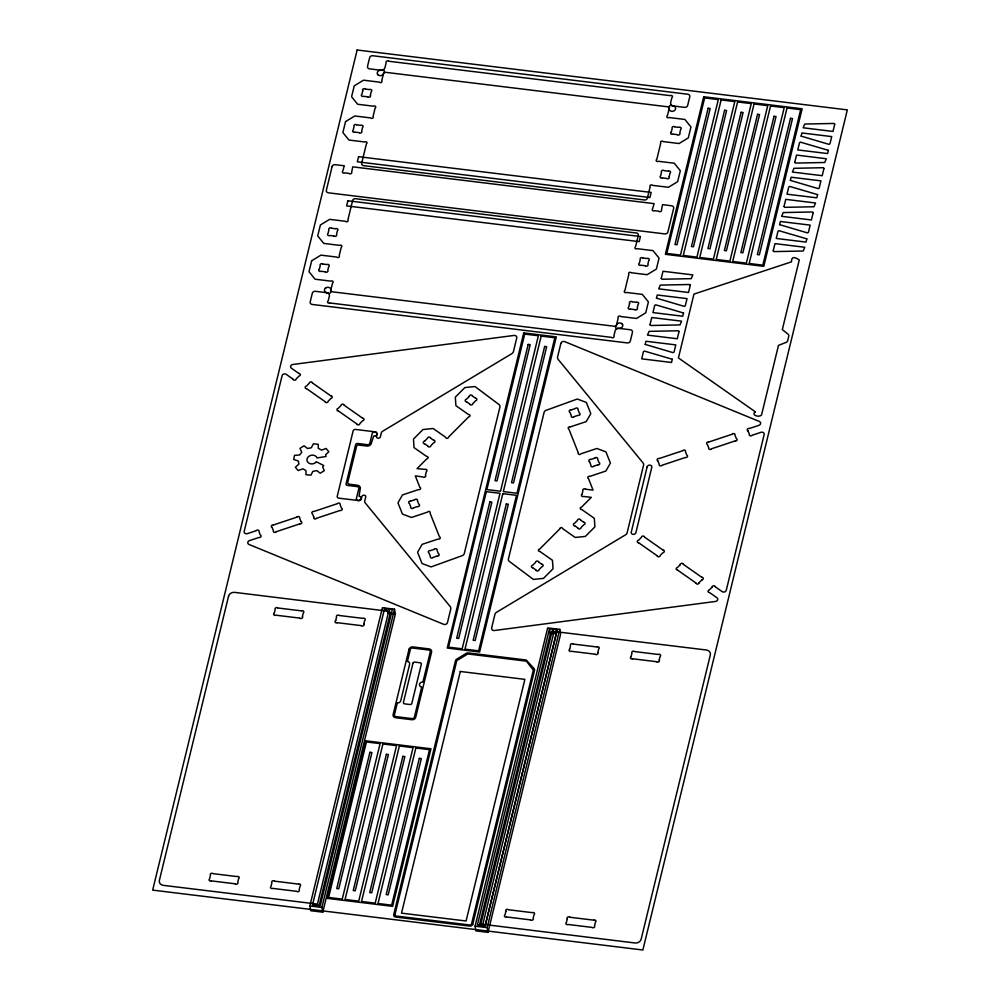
<?xml version="1.0" encoding="UTF-8"?>
<svg xmlns="http://www.w3.org/2000/svg" width="1000" height="1000" viewBox="0 0 1000 1000"><rect width="100%" height="100%" fill="white"/><g stroke="black" fill="none" stroke-linecap="round" stroke-linejoin="round"><path stroke-width="1.5" d="M298.825 373.413L291.4 368.2A2.475 2.075 -10.6 0 1 292.812 364.487L513.975 335.438A2.625 2.2 -10.6 0 1 516.75 337.938L513.475 351.438A4.138 3.462 -10.6 0 1 511.675 353.75L382.725 431.2A3.3 2.763 -10.6 0 0 381.287 433.038L380.375 436.8A1.988 1.663 -10.6 0 1 378.038 438.225A1.988 1.663 -10.6 0 1 376.5 436.337L377.15 433.35L375.875 431.938L355.575 429.425A2.062 1.725 -10.6 0 0 353.137 430.9L337.25 496.2A2.062 1.725 -10.6 0 0 338.837 498.162L359.162 500.625L361.025 499.588L361.825 496.625A1.988 1.663 -10.6 0 1 364.162 495.213A1.988 1.663 -10.6 0 1 365.7 497.1L364.775 500.863A3.3 2.763 -10.6 0 0 365.262 502.95L450.15 606.512A4.138 3.462 -10.6 0 1 450.75 609.125L447.463 622.625A2.625 2.2 -10.6 0 1 443.663 624.312L249.013 544.462A2.475 2.075 -10.6 0 1 249.425 540.638L258.888 537.487M377.113 433.837L375.525 431.863M319.363 269.15L320.213 265.663A1.587 1.325 -10.6 0 1 322.6 263.888M362.788 90.7L361.938 94.175A1.587 1.325 -10.6 0 0 363.35 96.425M370.375 95.2L371.225 91.725A1.587 1.325 -10.6 0 0 369.812 89.475M274.312 613.075L275.163 609.587A1.587 1.325 -10.6 0 1 277.55 607.8M302.425 616.5L303.263 613.025A1.587 1.325 -10.6 0 0 301.863 610.775M335.725 620.575L336.562 617.1A1.587 1.325 -10.6 0 1 338.963 615.312M363.825 624L364.675 620.525A1.587 1.325 -10.6 0 0 363.263 618.275M309.837 905.987L382.425 607.7L394.487 609.175L395.375 613.9L322.775 912.175L310.725 910.713L309.837 905.987L321.887 907.45L322.775 912.175M312.562 904.688L384.575 608.562L392.337 609.5L320.25 905.675L312.488 904.725L317.137 905.288M389.212 609.125L390.1 613.85L319.037 905.888M321.887 907.45L394.487 609.175M491.662 627.825L494.9 614.513A4.138 3.462 -10.6 0 1 496.7 612.2L625.65 534.763A3.3 2.763 -10.6 0 0 627.087 532.913L643.587 465.087A3.3 2.763 -10.6 0 0 643.112 463L558.212 359.438A4.138 3.462 -10.6 0 1 557.612 356.825L560.85 343.525M472.738 924.287L534.538 670.288A2.475 2.075 -10.6 0 0 534.188 668.737L526.237 660.013L468.188 652.925A2.475 2.075 -10.6 0 0 466.337 653.325L456.575 659.262A2.475 2.075 -10.6 0 0 455.513 660.638L393.7 914.675A2.475 2.075 -10.6 0 0 395.613 917.038L469.812 926.087A2.512 2.1 -10.6 0 0 472.738 924.287M475.075 926.175L547.675 627.888L559.725 629.362L560.612 634.087L488.013 932.362L475.962 930.9L475.075 926.175L487.137 927.638L488.013 932.362M582.075 494.3L582.913 490.825A1.587 1.325 -10.6 0 1 585.312 489.038M549.538 628.713L477.4 924.862L485.163 925.812L557.3 629.663L549.487 628.7L550.425 633.438L479.45 925.062M671.338 131.975L672.175 128.488A1.587 1.325 -10.6 0 1 674.575 126.713M629.612 303.438L628.763 306.925A1.587 1.325 -10.6 0 0 630.175 309.175M482.45 925.85L553.55 633.812L552.663 629.087M557.25 629.65L485.163 925.812L480.588 925.263M669.125 176.775L669.963 173.3A1.587 1.325 -10.6 0 0 668.55 171.05M487.137 927.638L559.725 629.362M505.875 911.363L505.025 914.837A1.587 1.325 -10.6 0 0 506.438 917.087M569.688 649.15L570.538 645.675A1.587 1.325 -10.6 0 1 572.925 643.888M597.8 652.588L598.65 649.112A1.587 1.325 -10.6 0 0 597.238 646.862M567.288 918.863L566.438 922.337A1.587 1.325 -10.6 0 0 567.85 924.587M631.1 656.65L631.938 653.175A1.587 1.325 -10.6 0 1 634.338 651.388M659.2 660.088L660.05 656.612A1.587 1.325 -10.6 0 0 658.637 654.362M361.213 499.125L358.787 500.6M425.55 476.413L425.688 475.75A1.438 1.2 -10.6 0 0 425.438 475.175L426.287 471.688A1.438 1.2 -10.6 0 0 426.8 471.2L426.975 470.55A1.663 1.4 -10.6 0 0 426.887 470.15A1.625 1.363 -10.6 0 0 424.85 469.387L417.05 468.625L426.8 458.837A1.412 1.188 -10.6 0 0 428.125 457.512A1.412 1.188 -10.6 0 0 426.65 456.463L414.038 447.625L413.462 439.087L423.013 429.525L433.137 428.488L445.737 437.325A1.412 1.188 -10.6 0 0 447.225 438.363A1.412 1.188 -10.6 0 0 448.55 437.038L468.663 416.887A1.412 1.188 -10.6 0 0 469.988 415.55A1.412 1.188 -10.6 0 0 468.5 414.513L455.9 405.675L455.325 397.137L464.875 387.575L474.988 386.538L498.975 404.513A3.3 2.763 -10.6 0 1 499.925 407.05L464.288 553.513A3.3 2.763 -10.6 0 1 462.2 555.662L431.1 566.912L422.05 563.538L417.575 552.263L422.15 544.35L438.2 539.012A1.412 1.188 -10.6 0 0 440.1 538.387A1.412 1.188 -10.6 0 0 439.475 536.825L430.05 513.062A1.412 1.188 -10.6 0 0 429.425 511.488A1.412 1.188 -10.6 0 0 427.537 512.125L411.488 517.463L402.438 514.087L397.962 502.8L402.537 494.9L418.587 489.562A1.412 1.188 -10.6 0 0 420.487 488.925A1.412 1.188 -10.6 0 0 419.862 487.362L415.3 475.863L423 477A1.625 1.363 -10.6 0 0 425.55 476.413M616.8 324.387L616.587 324.762A2.062 1.725 -10.6 0 1 614.15 326.238L332.463 291.825A2.062 1.725 -10.6 0 1 330.875 289.85L330.85 289.45M557.3 629.663L553.55 633.812L550.425 633.438M424.613 441.188L427.375 438.425A1.587 1.325 -10.6 0 1 430.425 437.837M469.3 396.4L466.538 399.162A1.587 1.325 -10.6 0 0 466.388 401.788M559.812 528.913L539.7 549.062A1.412 1.188 -10.6 0 0 539.5 551.438M680.238 564.712L677.475 567.487A1.587 1.325 -10.6 0 0 677.325 570.1M699.112 582.675L701.875 579.9M712.125 587.125L709.362 589.888A1.587 1.325 -10.6 0 0 709.212 592.5M315.837 462.362L316.475 461.838L323.812 465.575L322.65 466.987L324.288 470.65L320.2 473.237L316.9 470.65L312.9 471.337L310.912 475.15L306 474.7L305.975 470.613L302.913 468.812L298.175 470.562L295.387 467.262L298.888 464.087L298.35 461L293.675 459.45L294.538 455.35L299.562 455L301.762 452.337L299.975 448.375L304.05 445.788L307.512 448.5L311.312 447.775L313.4 443.825L318.25 444.325L318.275 448.312L321.55 450.125L326.075 448.462L328.862 451.763L325.65 454.7L326.075 456.475L317.1 457.912A5.213 4.363 -10.6 0 0 309.762 455.763A5.213 4.363 -10.6 0 0 307.962 462.375A5.213 4.363 -10.6 0 0 315.863 462.388M325.475 288.087L326.262 287.587M571.413 409.875L575.15 408.625M574.1 416.65L577.837 415.412M256.2 530.7L247.375 533.638A2.475 2.075 -10.6 0 1 244.188 531.413L282.1 375.65A2.475 2.075 -10.6 0 1 286.15 374.3L293.075 379.162M273.525 524.938L296.837 517.175M313.962 511.475L337.275 503.713M276.212 531.725L299.525 523.962M316.663 518.25L339.975 510.487M410.875 501.05L414.613 499.8M413.562 507.837L417.312 506.587M591.05 459.412L594.788 458.162M593.737 466.188L597.487 464.95M659.325 458.488L682.65 450.725M708.85 442L732.163 434.237M749.475 428.462L758.95 425.312A2.475 2.075 -10.6 0 0 759.362 421.475L564.7 341.637A2.625 2.2 -10.6 0 0 560.9 343.325M662.025 465.262L685.337 457.5M711.538 448.787L734.85 441.025M752.175 435.238L761 432.3A2.475 2.075 -10.6 0 1 764.175 434.538L726.263 590.312A2.475 2.075 -10.6 0 1 722.212 591.663L715.288 586.8M430.513 550.588L434.25 549.35M433.2 557.375L436.95 556.125M570.163 426.938L586.225 421.6L590.8 413.688L586.325 402.413L577.275 399.038L546.188 410.288A3.3 2.763 -10.6 0 0 544.087 412.438L508.438 558.9A3.3 2.763 -10.6 0 0 509.387 561.438L533.375 579.412L543.488 578.375L553.038 568.812L552.463 560.275L539.862 551.438M589.775 476.4L605.837 471.05L610.413 463.15L605.938 451.863L596.888 448.488L580.825 453.825A1.412 1.188 -10.6 0 1 578.2 453.188M380.613 70.225L380.138 70.263A3.225 2.7 -10.6 0 0 377.762 74.575L378.038 74.887M388.787 61.25L670.075 95.612M365.438 89.087L369.487 89.575M674.825 126.888L678.888 127.375M363.675 96.325L367.725 96.812M673.062 134.113L677.125 134.613M356.725 124.887L360.775 125.388M354.963 132.125L359.012 132.625M664.175 170.65L668.238 171.15M662.412 177.887L666.475 178.388M642.913 258.012L646.975 258.5M641.15 265.25L645.212 265.738M331.575 228.25L335.625 228.738M329.812 235.487L333.862 235.975M322.85 264.05L326.912 264.55M632.263 301.825L636.312 302.325M630.5 309.062L634.55 309.562M321.1 271.288L325.15 271.788M611.25 337.35L329.95 302.987M585.562 489.212L593.062 490.138L588.5 478.587A1.412 1.188 -10.6 0 1 589.425 476.312M583.8 496.45L591.287 497.362L581.562 507.113A1.412 1.188 -10.6 0 0 581.35 509.487M387.837 612.975L395.375 613.9M548.562 632.612L556.087 633.538M277.812 607.975L301.537 610.875M339.212 615.487L362.938 618.375M573.188 644.062L596.912 646.963M634.587 651.562L658.312 654.463M276.05 615.212L299.775 618.112M337.45 622.712L361.175 625.612M571.425 651.3L595.15 654.2M632.837 658.8L656.562 661.7M213.15 873.662L236.875 876.562M274.55 881.162L298.275 884.062M508.525 909.75L532.25 912.65M569.938 917.25L593.663 920.15M211.388 880.9L235.113 883.8M272.787 888.4L296.512 891.3M506.763 916.988L530.487 919.875M568.175 924.488L591.9 927.375M673.538 106.013L673.975 106.15A3.225 2.7 -10.6 0 1 674.55 110.512L673.763 111.013A3.225 2.7 -10.6 0 1 669.188 109.15L669.15 108.75A2.062 1.725 -10.6 0 0 667.562 106.775L385.875 72.362A2.062 1.725 -10.6 0 0 383.45 73.838L383.237 74.212A3.225 2.7 -10.6 0 1 377.762 74.575L377.525 74.225M326.5 292.587L326.062 292.438A3.225 2.7 -10.6 0 1 325.85 287.825A3.225 2.7 -10.6 0 1 330.825 289.462M472.463 396.075L475.4 398.137M466.712 401.838L469.65 403.888M644.538 537.112L662.837 549.963M683.4 564.388L701.7 577.238M638.8 542.863L657.087 555.712M677.663 570.15L695.962 582.987M709.55 592.55L716.95 597.75A2.475 2.075 -10.6 0 1 715.525 601.45L494.4 630.513A2.625 2.2 -10.6 0 1 491.613 628.013M581.725 509.487L594.325 518.325L594.9 526.862L585.35 536.425L575.225 537.463L562.625 528.625A1.412 1.188 -10.6 0 0 559.837 528.6M580.625 520.087L583.562 522.15M574.888 525.837L577.825 527.9M430.538 438.1L433.475 440.163M424.8 443.85L427.738 445.913M312.425 382.95L330.725 395.8M344.162 405.238L362.463 418.088M306.675 388.7L324.975 401.55M338.425 410.988L356.725 423.837M538.7 562.1L541.638 564.163M532.962 567.85L535.9 569.913M384.575 608.562L390.1 613.85M622 323.713L622.513 324.375M748.05 430.925L749.35 434.188A1.587 1.325 -10.6 0 0 751.95 435.462M657.9 460.95L659.2 464.212A1.587 1.325 -10.6 0 0 661.787 465.487M589.625 461.875L590.913 465.138A1.587 1.325 -10.6 0 0 593.513 466.413M578.312 452.887L568.9 429.125A1.412 1.188 -10.6 0 1 569.825 426.85M313.837 517.2L312.538 513.938A1.587 1.325 -10.6 0 1 313.637 511.438M300.963 521.487L299.662 518.225A1.587 1.325 -10.6 0 0 297.062 516.95M272.1 527.413L273.387 530.662A1.587 1.325 -10.6 0 0 275.988 531.95M374.712 431.763A2.062 1.725 -10.6 0 0 372.287 433.25L369.862 443.2A2.062 1.725 -10.6 0 1 367.438 444.688L357.562 443.475A1.65 1.388 -10.6 0 0 355.625 444.663L346.087 483.825A1.65 1.388 -10.6 0 0 347.362 485.4L357.238 486.613A2.062 1.725 -10.6 0 1 358.825 488.575L356.4 498.537A2.062 1.725 -10.6 0 0 357.987 500.513M259.225 537.525A1.587 1.325 -10.6 0 0 260.325 535L259.025 531.763A1.587 1.325 -10.6 0 0 256.425 530.475M293.188 379.425A1.587 1.325 -10.6 0 0 296.262 378.837L299 376.075A1.587 1.325 -10.6 0 0 299.15 373.45M583.475 496.55A1.587 1.325 -10.6 0 1 582.05 494.288M712.1 587.125A1.587 1.325 -10.6 0 1 715.175 586.538M748.037 430.95A1.587 1.325 -10.6 0 1 749.15 428.413M469.275 396.4A1.587 1.325 -10.6 0 1 472.35 395.812M469.762 404.162A1.587 1.325 -10.6 0 0 472.837 403.562L475.575 400.8A1.587 1.325 -10.6 0 0 475.725 398.188M424.462 443.8A1.587 1.325 -10.6 0 1 424.613 441.163M427.85 446.175A1.587 1.325 -10.6 0 0 430.925 445.588L433.65 442.825A1.587 1.325 -10.6 0 0 433.8 440.2M417.638 506.625A1.587 1.325 -10.6 0 0 418.75 504.1L417.438 500.863A1.587 1.325 -10.6 0 0 414.85 499.588M410.538 501.012A1.587 1.325 -10.6 0 0 409.438 503.537L410.737 506.775A1.587 1.325 -10.6 0 0 413.338 508.05M437.275 556.163A1.587 1.325 -10.6 0 0 438.387 553.638L437.075 550.4A1.587 1.325 -10.6 0 0 434.487 549.125M430.175 550.55A1.587 1.325 -10.6 0 0 429.075 553.075L430.375 556.312A1.587 1.325 -10.6 0 0 432.975 557.6M571.075 409.837A1.587 1.325 -10.6 0 0 569.975 412.362L571.275 415.6A1.587 1.325 -10.6 0 0 573.875 416.875M578.175 415.438A1.587 1.325 -10.6 0 0 579.288 412.912L577.975 409.675A1.587 1.325 -10.6 0 0 575.388 408.4M589.612 461.9A1.587 1.325 -10.6 0 1 590.712 459.375M597.812 464.988A1.587 1.325 -10.6 0 0 598.925 462.45L597.612 459.212A1.587 1.325 -10.6 0 0 595.025 457.938M577.925 528.162A1.587 1.325 -10.6 0 0 581.013 527.575L583.737 524.812A1.587 1.325 -10.6 0 0 583.888 522.188M580.513 519.825A1.587 1.325 -10.6 0 0 577.438 520.413L574.7 523.175A1.587 1.325 -10.6 0 0 574.55 525.788M536.013 570.188A1.587 1.325 -10.6 0 0 539.087 569.587L541.812 566.825A1.587 1.325 -10.6 0 0 541.975 564.212M538.587 561.838A1.587 1.325 -10.6 0 0 535.513 562.425L532.788 565.188A1.587 1.325 -10.6 0 0 532.625 567.812M567.263 918.875A1.587 1.325 -10.6 0 1 569.675 917.075M592.15 927.55A1.587 1.325 -10.6 0 0 594.562 925.763L595.388 922.288A1.587 1.325 -10.6 0 0 593.987 920.037M505.85 911.375A1.587 1.325 -10.6 0 1 508.275 909.575M530.75 920.05A1.587 1.325 -10.6 0 0 533.162 918.25L533.987 914.788A1.587 1.325 -10.6 0 0 532.575 912.537M632.513 658.913A1.587 1.325 -10.6 0 1 631.087 656.637M659.225 660.075A1.587 1.325 -10.6 0 1 656.812 661.875M571.1 651.4A1.587 1.325 -10.6 0 1 569.675 649.137M597.825 652.575A1.587 1.325 -10.6 0 1 595.413 654.375M337.125 622.825A1.587 1.325 -10.6 0 1 335.7 620.55M363.85 623.987A1.587 1.325 -10.6 0 1 361.438 625.788M275.725 615.325A1.587 1.325 -10.6 0 1 274.3 613.05M302.45 616.487A1.587 1.325 -10.6 0 1 300.025 618.288M274.3 880.987A1.587 1.325 -10.6 0 0 271.875 882.788L271.062 886.25A1.587 1.325 -10.6 0 0 272.462 888.5M296.775 891.475A1.587 1.325 -10.6 0 0 299.188 889.675L300.012 886.213A1.587 1.325 -10.6 0 0 298.6 883.962M212.887 873.487A1.587 1.325 -10.6 0 0 210.475 875.288L209.65 878.75A1.587 1.325 -10.6 0 0 211.062 881M235.362 883.975A1.587 1.325 -10.6 0 0 237.787 882.163L238.612 878.7A1.587 1.325 -10.6 0 0 237.2 876.45M657.887 460.975A1.587 1.325 -10.6 0 1 659 458.45M685.675 457.537A1.587 1.325 -10.6 0 0 686.775 455.012L685.475 451.775A1.587 1.325 -10.6 0 0 682.875 450.5M708.512 441.962A1.587 1.325 -10.6 0 0 707.4 444.487L708.713 447.725A1.587 1.325 -10.6 0 0 711.312 449.012M735.188 441.062A1.587 1.325 -10.6 0 0 736.3 438.525L734.987 435.288A1.587 1.325 -10.6 0 0 732.387 434.012M699.15 582.663A1.587 1.325 -10.6 0 1 696.062 583.263M702.038 577.288A1.587 1.325 -10.6 0 1 701.888 579.925M680.212 564.712A1.587 1.325 -10.6 0 1 683.288 564.125M657.2 555.975A1.587 1.325 -10.6 0 0 660.275 555.388L663.012 552.625A1.587 1.325 -10.6 0 0 663.175 550M644.425 536.85A1.587 1.325 -10.6 0 0 641.35 537.438L638.612 540.2A1.587 1.325 -10.6 0 0 638.462 542.825M344.062 404.975A1.587 1.325 -10.6 0 0 340.975 405.562L338.25 408.325A1.587 1.325 -10.6 0 0 338.088 410.938M356.838 424.1A1.587 1.325 -10.6 0 0 359.913 423.512L362.65 420.75A1.587 1.325 -10.6 0 0 362.8 418.125M340.312 510.538A1.587 1.325 -10.6 0 0 341.413 508L340.112 504.762A1.587 1.325 -10.6 0 0 337.512 503.488M316.438 518.488A1.587 1.325 -10.6 0 1 313.812 517.2M300.975 521.475A1.587 1.325 -10.6 0 1 299.862 524M272.087 527.425A1.587 1.325 -10.6 0 1 273.188 524.9M312.312 382.688A1.587 1.325 -10.6 0 0 309.237 383.275L306.5 386.037A1.587 1.325 -10.6 0 0 306.35 388.663M325.087 401.812A1.587 1.325 -10.6 0 0 328.162 401.225L330.9 398.462A1.587 1.325 -10.6 0 0 331.05 395.838M640.825 265.35A1.587 1.325 -10.6 0 1 639.4 263.075L640.263 259.625A1.587 1.325 -10.6 0 1 642.663 257.838M645.462 265.912A1.587 1.325 -10.6 0 0 647.887 264.113L648.7 260.65A1.587 1.325 -10.6 0 0 647.3 258.4M629.587 303.45A1.587 1.325 -10.6 0 1 632 301.663M634.812 309.738A1.587 1.325 -10.6 0 0 637.225 307.938L638.05 304.475A1.587 1.325 -10.6 0 0 636.638 302.225M663.913 170.487A1.587 1.325 -10.6 0 0 661.5 172.275L660.675 175.75A1.587 1.325 -10.6 0 0 662.087 178M669.137 176.762A1.587 1.325 -10.6 0 1 666.725 178.562M672.738 134.225A1.587 1.325 -10.6 0 1 671.312 131.95M677.375 134.787A1.587 1.325 -10.6 0 0 679.8 132.988L680.625 129.525A1.587 1.325 -10.6 0 0 679.212 127.275M320.775 271.388A1.587 1.325 -10.6 0 1 319.35 269.125M325.412 271.962A1.587 1.325 -10.6 0 0 327.825 270.163L328.65 266.7A1.587 1.325 -10.6 0 0 327.238 264.45M331.312 228.075A1.587 1.325 -10.6 0 0 328.9 229.875L328.075 233.337A1.587 1.325 -10.6 0 0 329.487 235.588M334.125 236.15A1.587 1.325 -10.6 0 0 336.538 234.35L337.362 230.888A1.587 1.325 -10.6 0 0 335.95 228.637M356.463 124.725A1.587 1.325 -10.6 0 0 354.05 126.512L353.225 129.987A1.587 1.325 -10.6 0 0 354.637 132.225M359.275 132.8A1.587 1.325 -10.6 0 0 361.688 131L362.512 127.537A1.587 1.325 -10.6 0 0 361.1 125.288M362.762 90.712A1.587 1.325 -10.6 0 1 365.175 88.912M370.4 95.188A1.587 1.325 -10.6 0 1 367.987 96.988M361.388 498.438A2 1.675 -10.6 0 0 361.275 497.45L360.788 496.875A2.212 1.863 -10.6 0 0 359.712 496.463A1.388 1.163 -10.6 0 1 359.05 496.2L360.262 488.75A3.713 3.113 -10.6 0 0 357.4 485.213L348.387 484.087L347.638 482.95L356.737 445.662L357.9 444.963L366.925 446.037A3.713 3.113 -10.6 0 0 371.3 443.387L373.688 436.075A1.388 1.163 -10.6 0 1 374.425 435.988A2.212 1.863 -10.6 0 0 375.637 435.85L376.375 435.425A2 1.675 -10.6 0 0 376.938 434.525M611.5 337.525A1.587 1.325 -10.6 0 0 613.925 335.725L615.05 331.05A3.738 3.125 -10.6 0 1 619.425 328.363L619.9 328.338A3.225 2.7 -10.6 0 0 622.288 324.038A3.225 2.7 -10.6 0 0 616.812 324.4M329.637 303.087A1.587 1.325 -10.6 0 1 328.212 300.812L329.35 296.15A3.738 3.125 -10.6 0 0 326.5 292.575M670.4 95.512A1.587 1.325 -10.6 0 1 671.825 97.788L670.688 102.45A3.738 3.125 -10.6 0 0 673.538 106.025M380.613 70.237A3.738 3.125 -10.6 0 0 384.988 67.55L386.138 62.862A1.587 1.325 -10.6 0 1 388.525 61.075M755.3 411.8C750.7 414.963 758.85 417.812 761.513 415.075L778.487 345.375L786.012 342.438A2.475 2.075 -10.6 0 0 787.663 340.788L788.8 336.087A2.475 2.075 -10.6 0 0 788.037 334.15L782.325 329.588L799.275 259.887C792.875 255.75 791.6 257.613 791.45 261.85L693.962 294.1L678.425 357.95L755.3 411.8M650 324.762L650.812 325.5L679.975 324.913L681.562 321.163L651.75 317.525L650 324.712M661.263 278.5L662.062 279.237L691.225 278.65L692.825 274.9L663.012 271.262L661.263 278.463M679.038 331.475L677.288 338.75L647.475 335.112L649.062 331.362L678.225 330.775L679.038 331.475M690.288 285.212L688.538 292.488L658.725 288.85L660.325 285.1L689.488 284.513L690.288 285.212M773.225 250.863L774.025 251.6L803.188 251.012L804.788 247.262L774.975 243.625L773.225 250.812M783.988 206.588L784.8 207.338L813.962 206.75L815.55 203L785.738 199.35L784 206.513M794.762 162.325L795.575 163.075L824.737 162.488L826.325 158.737L796.513 155.087L794.762 162.325M813.175 212.688L811.425 219.963L781.612 216.312L783.2 212.562L812.362 211.975L813.175 212.688M823.95 168.412L822.2 175.7L792.387 172.05L793.975 168.3L823.138 167.712L823.95 168.463M834.725 124.15L833.913 123.45L804.75 124.038L803.162 127.788L832.975 131.438L834.712 124.275M394.888 914.925L395.863 916L470.075 925.025L471.463 924.325L533.325 670.138L526.425 661.175L467.825 653.95L456.8 660.588L394.888 914.925M645.212 344.412L673.088 352.65L674.038 352.088L675.788 344.888L645.975 341.25L645.225 344.35M656.462 298.15L684.35 306.4L685.288 305.825L687.05 298.625L657.237 294.988L656.475 298.087M672.288 359.25L671.513 362.475L641.7 358.837L643.45 351.637L644.388 351.075L672.288 359.25M683.538 312.987L682.763 316.225L652.95 312.575L654.712 305.387L655.65 304.812L683.538 312.987M779.587 224.65L807.475 232.9L808.413 232.325L810.175 225.125L780.35 221.488L779.587 224.65M790.362 180.387L818.25 188.637L819.188 188.062L820.938 180.863L791.125 177.225L790.375 180.325M801.137 136.125L829.013 144.362L829.963 143.8L831.712 136.6L801.9 132.963L801.15 136.062M806.812 238.863L806.038 242.087L776.225 238.45L777.987 231.25L778.925 230.688L806.812 238.863M817.588 194.6L816.812 197.825L787 194.188L788.763 186.988L789.7 186.425L817.588 194.6M828.363 150.338L827.588 153.562L797.775 149.925L799.525 142.725L800.475 142.15L828.363 150.338M357.137 50L152.675 890.113L642.862 950L847.325 109.887L357.137 50M332.113 166.562L326.337 190.312A2.625 2.2 -10.6 0 0 328.363 192.812L664.875 233.912A2.625 2.2 -10.6 0 0 667.875 232.037L673.662 208.287A2.625 2.2 -10.6 0 0 671.712 205.8L662.537 204.65L661.513 209.825A1.625 1.363 -10.6 0 1 660.487 211.6A1.663 1.4 -10.6 0 1 660 211.7L659.25 211.6A1.438 1.2 -10.6 0 1 658.7 211.188L654.638 210.7A1.438 1.2 -10.6 0 1 653.925 210.95L653.162 210.863A1.625 1.363 -10.6 0 1 652.625 208.738L654.1 203.637L352.738 166.838L351.712 172A1.625 1.363 -10.6 0 1 350.688 173.775A1.663 1.4 -10.6 0 1 350.2 173.875L349.45 173.775A1.438 1.2 -10.6 0 1 348.9 173.363L344.837 172.875A1.438 1.2 -10.6 0 1 344.125 173.125L343.363 173.038A1.625 1.363 -10.6 0 1 342.812 170.912L344.3 165.8L335.2 164.688A2.625 2.2 -10.6 0 0 332.113 166.562M228.562 596.138L159.375 880.375A5.238 4.387 -10.6 0 0 163.363 885.362L317.438 904.1L388.713 611.287L234.662 592.375A5.238 4.387 -10.6 0 0 228.562 596.138M311.675 260.775L309.012 271.712L315.075 279.212L330.988 281.15A1.412 1.188 -10.6 0 1 332.938 281.388A1.412 1.188 -10.6 0 1 332.525 283.062L330.487 291.438A1.412 1.188 -10.6 0 1 330.087 293.113A1.412 1.188 -10.6 0 1 328.137 292.875L315.413 291.312A2.625 2.2 -10.6 0 0 312.325 293.188L310.2 301.95A2.625 2.2 -10.6 0 0 312.225 304.45L627.25 342.912A2.625 2.2 -10.6 0 0 630.337 341.037L632.463 332.275A2.625 2.2 -10.6 0 0 630.45 329.775L617.725 328.225A1.412 1.188 -10.6 0 1 615.775 327.987A1.412 1.188 -10.6 0 1 616.188 326.312L618.225 317.938A1.412 1.188 -10.6 0 1 618.625 316.275A1.412 1.188 -10.6 0 1 620.575 316.512L636.487 318.45L645.738 312.825L648.4 301.887L642.337 294.387L626.438 292.438A1.412 1.188 -10.6 0 1 624.487 292.2A1.412 1.188 -10.6 0 1 624.888 290.538L628.862 274.175A1.412 1.188 -10.6 0 1 629.275 272.512A1.412 1.188 -10.6 0 1 631.225 272.75L647.138 274.688L656.388 269.062L659.05 258.113L652.987 250.625L637.075 248.675A1.412 1.188 -10.6 0 1 635.125 248.438A1.412 1.188 -10.6 0 1 635.538 246.762L638.312 235.362A2.475 2.075 -10.6 0 0 636.4 233L355.538 198.713A2.475 2.075 -10.6 0 0 352.612 200.475L347.9 219.862A1.412 1.188 -10.6 0 1 347.5 221.537A1.412 1.188 -10.6 0 1 345.55 221.3L329.637 219.35L320.387 224.988L317.725 235.925L323.775 243.425L339.688 245.362A1.412 1.188 -10.6 0 1 341.637 245.6A1.412 1.188 -10.6 0 1 341.238 247.275L339.2 255.65A1.412 1.188 -10.6 0 1 338.787 257.325A1.412 1.188 -10.6 0 1 336.838 257.087L320.925 255.138L311.675 260.775M345.538 121.613L342.875 132.55L348.938 140.05L364.85 141.988A1.412 1.188 -10.6 0 1 366.788 142.225A1.412 1.188 -10.6 0 1 366.388 143.9L361.675 163.287A2.475 2.075 -10.6 0 0 363.575 165.65L644.438 199.963A2.475 2.075 -10.6 0 0 647.362 198.188L650.138 186.775A1.412 1.188 -10.6 0 1 650.537 185.113A1.412 1.188 -10.6 0 1 652.487 185.35L668.4 187.288L677.65 181.663L680.312 170.725L674.262 163.225L658.35 161.275A1.412 1.188 -10.6 0 1 656.4 161.038A1.412 1.188 -10.6 0 1 656.8 159.362L660.788 143.012A1.412 1.188 -10.6 0 1 661.188 141.35A1.412 1.188 -10.6 0 1 663.138 141.588L679.05 143.525L688.3 137.9L690.962 126.962L684.912 119.462L669 117.513A1.412 1.188 -10.6 0 1 667.05 117.275A1.412 1.188 -10.6 0 1 667.45 115.6L669.5 107.225A1.412 1.188 -10.6 0 1 669.9 105.562A1.412 1.188 -10.6 0 1 671.85 105.8L684.575 107.35A2.625 2.2 -10.6 0 0 687.65 105.475L689.788 96.725A2.625 2.2 -10.6 0 0 687.763 94.225L372.738 55.738A2.625 2.2 -10.6 0 0 369.65 57.613L367.525 66.363A2.625 2.2 -10.6 0 0 369.538 68.863L382.262 70.425A1.412 1.188 -10.6 0 1 384.212 70.662A1.412 1.188 -10.6 0 1 383.8 72.325L381.763 80.7A1.412 1.188 -10.6 0 1 381.362 82.375A1.412 1.188 -10.6 0 1 379.412 82.137L363.5 80.188L354.25 85.825L351.587 96.762L357.638 104.262L373.55 106.2A1.412 1.188 -10.6 0 1 375.5 106.45A1.412 1.188 -10.6 0 1 375.1 108.112L373.062 116.487A1.412 1.188 -10.6 0 1 372.65 118.162A1.412 1.188 -10.6 0 1 370.7 117.925L354.787 115.975L345.538 121.613M347.85 200.787L346.6 205.9L639.175 241.637L640.425 236.525L347.85 200.787M358.575 156.688L357.337 161.8L649.912 197.537L651.162 192.425L358.575 156.688M365.475 740.775L327.125 898.35L392.625 906.35L430.975 748.787L365.475 740.775M366.438 741.963L328.587 897.463L342.25 899.125L380.087 743.625L366.438 741.963M369.913 752.3L336.75 888.55L338.762 888.8L371.925 752.55L369.913 752.3M382.9 743.975L345.062 899.475L358.725 901.137L396.562 745.638L382.9 743.975M409.025 649.287L393.137 714.587A3.3 2.763 -10.6 0 0 395.675 717.738L411.812 719.7A3.3 2.763 -10.6 0 0 415.7 717.337L431.587 652.05A3.3 2.763 -10.6 0 0 429.038 648.9L412.912 646.925A3.3 2.763 -10.6 0 0 409.025 649.287M397.312 702.925L394.438 714.737A1.963 1.638 -10.6 0 0 395.95 716.612L412.075 718.587A1.963 1.638 -10.6 0 0 414.387 717.175L421.725 687.025A2.988 2.5 -10.6 0 1 419.525 684.188A2.988 2.5 -10.6 0 1 422.938 682.038L430.275 651.888A1.963 1.638 -10.6 0 0 428.775 650.013L412.638 648.037A1.963 1.638 -10.6 0 0 410.325 649.45L407.413 661.413A2.988 2.5 -10.6 0 1 409.625 664.25L400.737 700.775A2.988 2.5 -10.6 0 1 397.312 702.925M386.388 754.312L353.225 890.562L355.238 890.812L388.4 754.562L386.388 754.312M412.962 663.225L403.438 702.387A1.55 1.3 -10.6 0 0 404.625 703.863L409.988 704.525A1.55 1.3 -10.6 0 0 411.812 703.413L421.337 664.237A1.55 1.3 -10.6 0 0 420.15 662.763L414.787 662.113A1.55 1.3 -10.6 0 0 412.962 663.225M399.375 745.987L361.538 901.488L375.2 903.15L413.038 747.65L399.375 745.987M402.863 756.325L369.7 892.575L371.712 892.825L404.875 756.575L402.863 756.325M415.85 748L378.013 903.5L391.662 905.163L429.513 749.663L415.85 748M419.338 758.337L386.175 894.587L388.188 894.837L421.35 758.587L419.338 758.337M523.75 332.9L447.25 648.05L479.6 652.013L556.287 336.875L523.75 332.9M486.35 491.65L448.525 647.15L462.175 648.812L500.012 493.312L486.35 491.65M524.7 334.087L486.85 489.575L500.513 491.25L538.362 335.75L524.7 334.087M489.837 501.975L456.688 638.237L458.7 638.475L491.85 502.225L489.837 501.975M528.188 344.425L495.025 480.675L497.025 480.913L530.188 344.663L528.188 344.425M502.825 493.663L464.988 649.163L478.65 650.825L516.487 495.325L502.825 493.663M541.175 336.1L503.325 491.587L516.987 493.263L554.837 337.762L541.175 336.1M460.325 671.475L401.512 913.15L466.087 921L524.875 679.362L460.325 671.475M506.312 503.988L473.162 640.25L475.175 640.487L508.325 504.237L506.312 503.988M544.65 346.438L511.5 482.688L513.5 482.925L546.663 346.675L544.65 346.438M552.1 631.237L480.838 924.062L635.037 942.987A5.238 4.387 -10.6 0 0 641.15 939.225L710.325 654.987A5.238 4.387 -10.6 0 0 706.338 650L552.1 631.237M703.7 96.75L665.35 254.312L763.787 266.337L802.138 108.775L703.7 96.75M704.65 97.925L666.812 253.425L680.475 255.1L718.312 99.6L704.65 97.925M708.138 108.263L674.975 244.513L676.988 244.762L710.15 108.513L708.138 108.263M721.125 99.938L683.288 255.438L696.938 257.113L734.788 101.613L721.125 99.938M724.613 110.275L691.45 246.525L693.462 246.775L726.612 110.525L724.613 110.275M647.15 466.825L631.263 532.112A2.375 1.988 -10.6 0 0 633.088 534.375A2.375 1.988 -10.6 0 0 635.875 532.688L651.775 467.388A2.375 1.988 -10.6 0 0 649.938 465.125A2.375 1.988 -10.6 0 0 647.15 466.825M737.6 101.95L699.75 257.45L713.413 259.125L751.263 103.625L737.6 101.95M741.087 112.287L707.925 248.538L709.938 248.787L743.088 112.537L741.087 112.287M754.075 103.963L716.225 259.462L729.887 261.137L767.738 105.638L754.075 103.963M757.562 114.3L724.4 250.55L726.4 250.8L759.562 114.55L757.562 114.3M770.55 105.975L732.7 261.475L746.363 263.15L784.212 107.65L770.55 105.975M774.025 116.312L740.875 252.562L742.875 252.812L776.038 116.562L774.025 116.312M787.025 107.987L749.175 263.488L762.837 265.163L800.675 109.663L787.025 107.987M790.5 118.325L757.337 254.575L759.35 254.825L792.513 118.575L790.5 118.325"/></g></svg>
